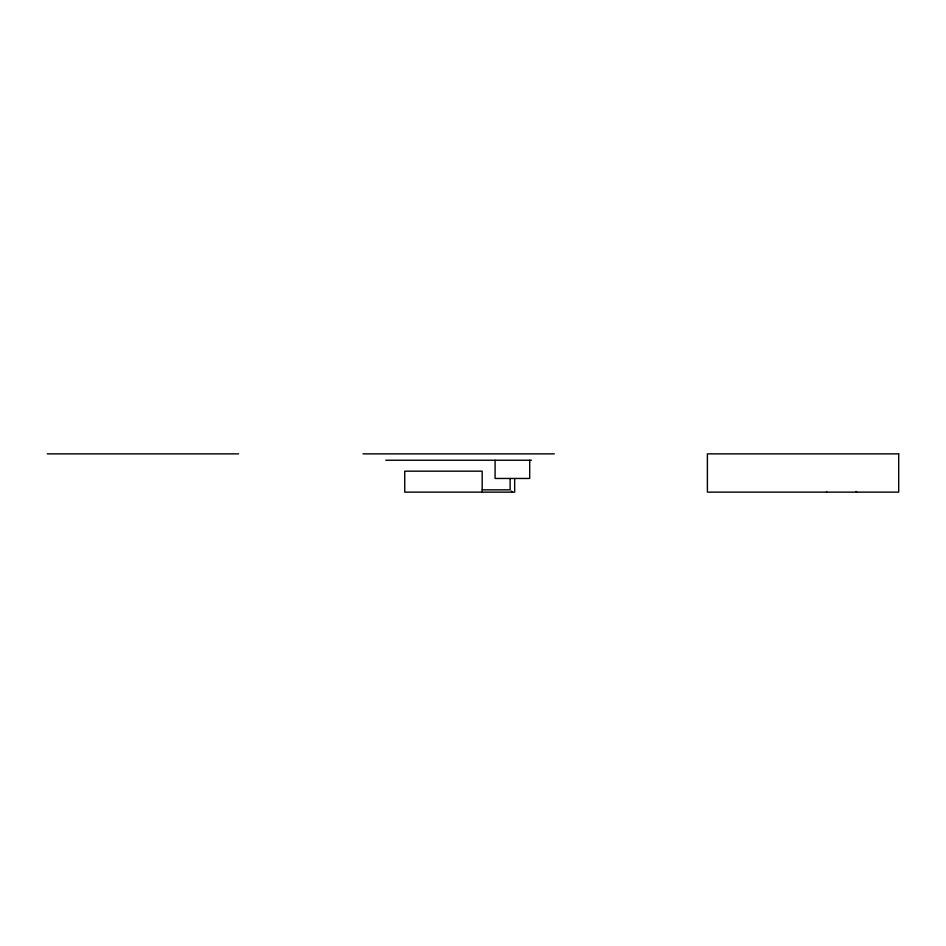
<?xml version="1.0" encoding="UTF-8"?>
<svg xmlns="http://www.w3.org/2000/svg" width="946" height="946" viewBox="0 0 946 946"><rect width="100%" height="100%" fill="white"/><g stroke="black" fill="none" stroke-linecap="round" stroke-linejoin="round"><path stroke-width="1.42" d="M47.3 453.867L238.605 453.867M362.992 453.867L554.297 453.867M385.767 460.241L531.522 460.241M482.176 489.851L510.119 489.851L510.119 478.463M856.118 491.447L856.792 492.133M511.278 491.021L512.389 492.133M826.579 491.506L826.579 492.133M529.701 460.241L529.701 478.463L495.089 478.463L495.089 460.241M514.671 478.463L514.671 492.133L404.746 492.133L404.746 471.179L482.176 471.179L482.176 492.133M898.7 453.867L707.395 453.867L707.395 492.133L898.7 492.133L898.7 453.867"/></g></svg>
